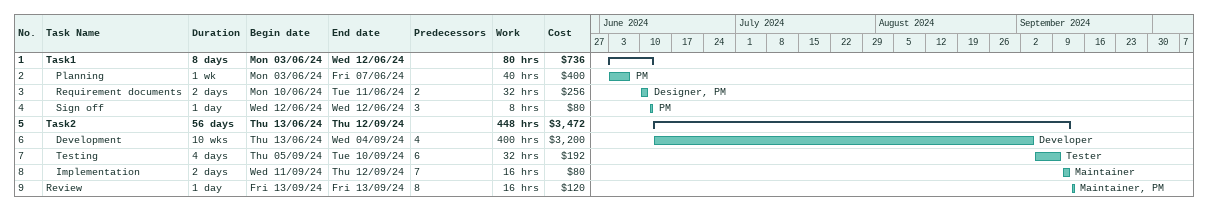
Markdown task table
| ID | Level | Task | Duration | Start | Finish | Predecessors | Resources | Work (h) | Cost ($) |
|---|---|---|---|---|---|---|---|---|---|
| 1 | 1 | **Task1** | 8d | 2024-06-03 | 2024-06-12 |  |  | 80 | 736 |
| 2 | 2 | Planning | 1w | 2024-06-03 | 2024-06-07 |  | PM | 40 | 400 |
| 3 | 2 | Requirement documents | 2d | 2024-06-10 | 2024-06-11 | 2 | Designer, PM | 32 | 256 |
| 4 | 2 | Sign off | 1d | 2024-06-12 | 2024-06-12 | 3 | PM | 8 | 80 |
| 5 | 1 | **Task2** | 56d | 2024-06-13 | 2024-09-12 |  |  | 448 | 3472 |
| 6 | 2 | Development | 10w | 2024-06-13 | 2024-09-04 | 4 | Developer | 400 | 3200 |
| 7 | 2 | Testing | 4d | 2024-09-05 | 2024-09-10 | 6 | Tester | 32 | 192 |
| 8 | 2 | Implementation | 2d | 2024-09-11 | 2024-09-12 | 7 | Maintainer | 16 | 80 |
| 9 | 1 | Review | 1d | 2024-09-13 | 2024-09-13 | 8 | Maintainer, PM | 16 | 120 |
